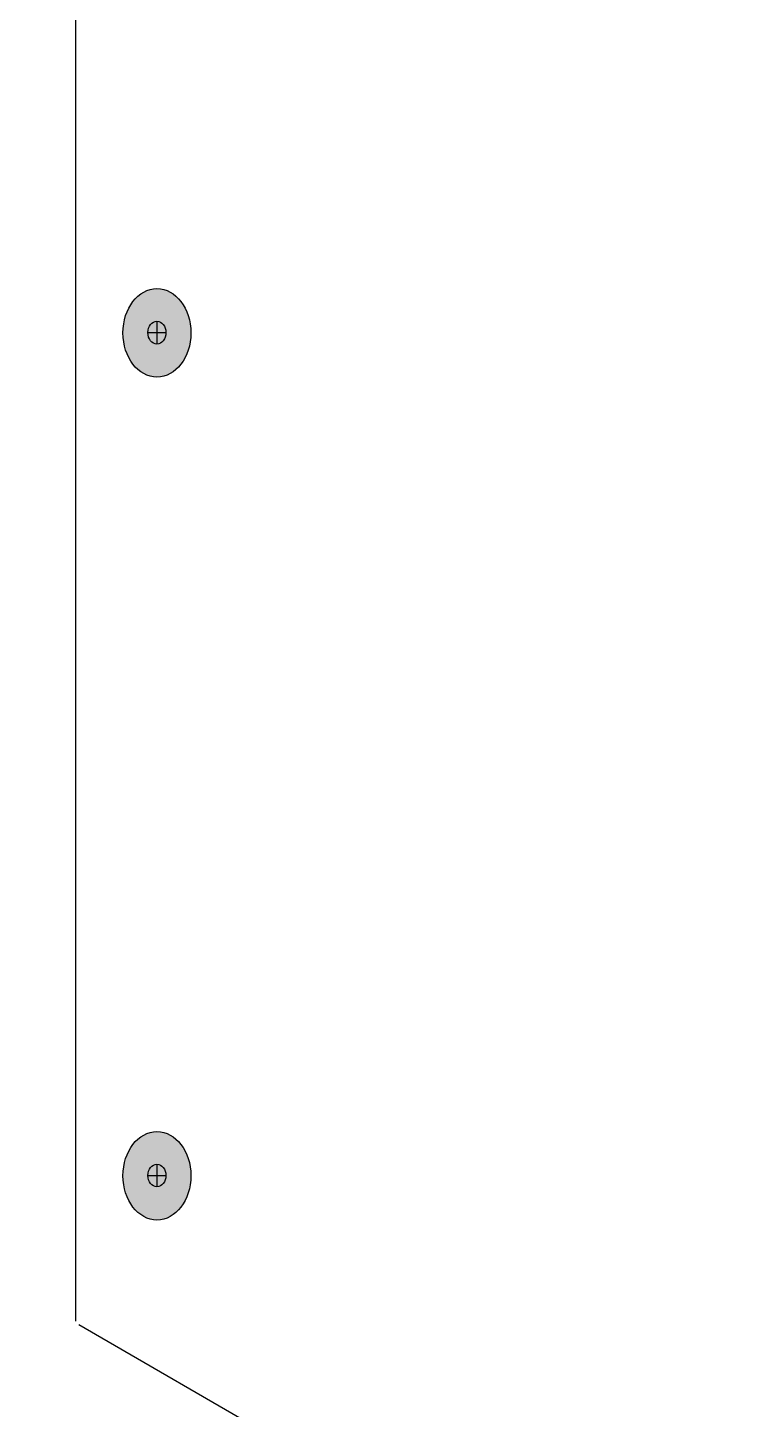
# Model space of a CAD drawing. Header units: inches. Extents: x -20.7 to 76.3, y -55.2 to 19.1.
# Drawn here: x 58.955 to 60.011, y -30.457 to -28.383 of the extents above; entities that cross this region are included whole.
import ezdxf

# ---------------------------------------------------------------- set-up
doc = ezdxf.new("R2010")
doc.units = ezdxf.units.IN
doc.header["$MEASUREMENT"] = 0
doc.layers.add('G-ANNO-TTLB', color=7, linetype='Continuous', lineweight=0)
doc.layers.add('TYVEK', color=7, linetype='Continuous', lineweight=0)

msp = doc.modelspace()

# ---------------------------------------------------------------- hatches: boundary and pattern name
at = {"layer": 'G-ANNO-TTLB', "true_color": 0xff00ff, "transparency": 33554687}
h = msp.add_hatch(color=6, dxfattribs=at)
edge = h.paths.add_edge_path()
edge.add_spline(control_points=[(71.8573, -54.9456), (71.8573, -54.9456), (31.1572, -54.9456), (31.1572, -54.9456), (31.1572, -54.9456), (31.1572, -20.8103), (31.1572, -20.8103), (31.1572, -20.8103), (71.8573, -20.8103), (71.8573, -20.8103), (71.8573, -20.8103), (71.8573, -54.9456), (71.8573, -54.9456)], knot_values=[0, 0, 0, 0, 1, 1, 1, 2, 2, 2, 3, 3, 3, 4, 4, 4, 4], degree=3, periodic=0)
edge = h.paths.add_edge_path()
edge.add_spline(control_points=[(31.2823, -20.9353), (31.2823, -20.9353), (31.2823, -54.8205), (31.2823, -54.8205), (31.2823, -54.8205), (71.7322, -54.8205), (71.7322, -54.8205), (71.7322, -54.8205), (71.7322, -20.9353), (71.7322, -20.9353), (71.7322, -20.9353), (31.2823, -20.9353), (31.2823, -20.9353)], knot_values=[0, 0, 0, 0, 1, 1, 1, 2, 2, 2, 3, 3, 3, 4, 4, 4, 4], degree=3, periodic=0)
edge.add_line((31.2823, -20.9353), (31.2823, -20.9353))
at = {"layer": 'TYVEK', "true_color": 0x003b71, "transparency": 33554687}
h = msp.add_hatch(color=156, dxfattribs=at)
h.dxf.hatch_style = 2
edge = h.paths.add_edge_path()
edge.add_ellipse((59.149, -28.8411), major_axis=(0, 0.0664), ratio=0.766948, start_angle=0, end_angle=360)
h = msp.add_hatch(color=156, dxfattribs=at)
h.dxf.hatch_style = 2
edge = h.paths.add_edge_path()
edge.add_ellipse((59.149, -30.1065), major_axis=(0, 0.0664), ratio=0.766948, start_angle=0, end_angle=360)

# ---------------------------------------------------------------- linework, layer by layer
at = {"layer": 'G-ANNO-TTLB'}
for points in [[(71.8573, -54.9456), (71.8573, -54.9456), (31.1572, -54.9456), (31.1572, -54.9456), (31.1572, -54.9456), (31.1572, -20.8103), (31.1572, -20.8103), (31.1572, -20.8103), (71.8573, -20.8103), (71.8573, -20.8103), (71.8573, -20.8103), (71.8573, -54.9456), (71.8573, -54.9456)], [(31.2823, -20.9353), (31.2823, -20.9353), (31.2823, -54.8205), (31.2823, -54.8205), (31.2823, -54.8205), (71.7322, -54.8205), (71.7322, -54.8205), (71.7322, -54.8205), (71.7322, -20.9353), (71.7322, -20.9353), (71.7322, -20.9353), (31.2823, -20.9353), (31.2823, -20.9353)]]:
    msp.add_open_spline(points, degree=3, knots=[0, 0, 0, 0, 1, 1, 1, 2, 2, 2, 3, 3, 3, 4, 4, 4, 4], dxfattribs=at)
at = {"layer": 'TYVEK', "color": 18, "lineweight": 25, "true_color": 0x000000}
for p, q in [((59.0267, -24.4586), (59.0267, -30.3248)), ((59.0317, -30.3297), (62.766, -32.4915))]:
    msp.add_line(p, q, dxfattribs=at)
at = {"layer": 'TYVEK', "color": 252, "lineweight": 25, "true_color": 0x848484}
for p, q in [((59.149, -28.8235), (59.149, -28.8578)), ((59.1354, -28.8407), (59.1625, -28.8407)), ((59.149, -30.0889), (59.149, -30.1232)), ((59.1354, -30.1061), (59.1625, -30.1061))]:
    msp.add_line(p, q, dxfattribs=at)
at = {"layer": 'TYVEK', "color": 18, "lineweight": 25, "true_color": 0x000000}
for centre in [(59.149, -28.8411), (59.149, -30.1065)]:
    msp.add_ellipse(centre, major_axis=(0, 0.0664), ratio=0.766948, dxfattribs=at)
at = {"layer": 'TYVEK', "color": 252, "lineweight": 25, "true_color": 0x848484}
for centre in [(59.149, -28.8407), (59.149, -30.1061)]:
    msp.add_ellipse(centre, major_axis=(0, 0.0171), ratio=0.788846, dxfattribs=at)

doc.saveas('drawing.dxf')
